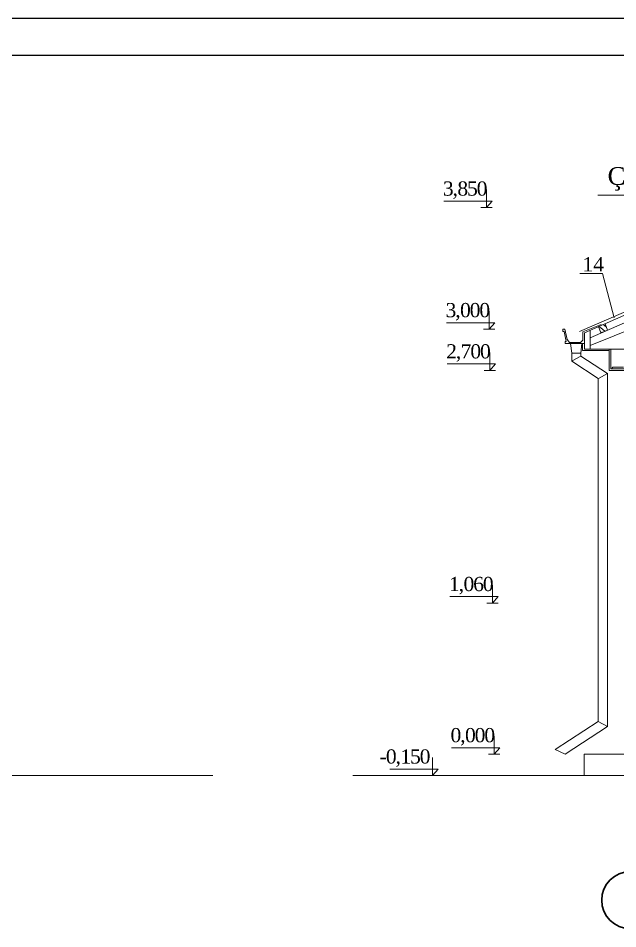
# Model space of a CAD drawing. Header units: millimetres. Extents: x 873544 to 1143527, y -837564 to -766512.
# Drawn here: x 934750 to 943184, y -779699 to -766888 of the extents above; entities that cross this region are included whole.
import ezdxf

# ---------------------------------------------------------------- set-up
doc = ezdxf.new("R2010")
doc.units = ezdxf.units.MM
doc.linetypes.add('Штрихпунктирная', pattern=[6702.777624, 3527.777672, -1763.888836, 0, -1411.111116])
doc.layers.add('2D-чертеж - Общий_Ном_пера__102', color=254, linetype='Continuous', lineweight=13, true_color=0xcccccc)
for name, color, linetype, lineweight in [('2D-чертеж - Общий_Ном_пера__123', 255, 'Continuous', 0), ('Dam konstrukstruksiyasi', 7, 'Continuous', 13), ('Him oxunun dairəsi', 240, 'Continuous', 30), ('Noval', 7, 'Continuous', 13), ('Qeyd xətti', 7, 'Continuous', 9), ('Seviyyenin shaquli isharesi', 7, 'Continuous', 9), ('Xarici razm.-1', 7, 'Continuous', 9), ('Yazı-2', 7, 'Continuous', 15)]:
    doc.layers.add(name, color=color, linetype=linetype, lineweight=lineweight)
doc.styles.add('Times New  Roman', font='times.ttf')
doc.styles.add('Times New Roman', font='times.ttf', dxfattribs={"height": 300})

# ---------------------------------------------------------------- blocks, each defined once
blk = doc.blocks.new('*X86')
at = {"layer": '2D-чертеж - Общий_Ном_пера__102', "linetype": 'Continuous'}
for p, q in [((-249185, 25764), (-249211, 25785)), ((-249125, 25716), (-249185, 25764)), ((-249126, 25791), (-249152, 25810)), ((-249107, 25778), (-249126, 25791)), ((-249185, 25704), (-249189, 25707)), ((-249175, 25696), (-249185, 25704))]:
    blk.add_line(p, q, dxfattribs=at)
blk = doc.blocks.new('Штриховка_39')
at = {"layer": '2D-чертеж - Общий_Ном_пера__123', "linetype": 'Continuous'}
for p, q in [((-249122, 25822), (-249215, 25784)), ((-249215, 25784), (-249184, 25692)), ((-249091, 25730), (-249122, 25822)), ((-249184, 25692), (-249091, 25730))]:
    blk.add_line(p, q, dxfattribs=at)
at = {"layer": '2D-чертеж - Общий_Ном_пера__102', "linetype": 'Continuous'}
blk.add_blockref('*X86', (0, 0), dxfattribs=at)
blk = doc.blocks.new('dsdvvvf')
at = {"lineweight": 25}
blk.add_line((944974, -639584), (987093, -639584), dxfattribs=at)
at = {"lineweight": 25, "ltscale": 15}
blk.add_line((986569, -640108), (947068, -640108), dxfattribs=at)

msp = doc.modelspace()

# ---------------------------------------------------------------- linework, layer by layer
at = {"linetype": 'Штрихпунктирная', "lineweight": 9}
for p, q in [((942439.9, -771264.6), (942411, -771264.6)), ((942411, -771294.5), (942411, -771264.6)), ((942411, -771294.5), (942429.5, -771294.5)), ((942691.5, -771417.1), (942691.5, -771300.7)), ((942442.5, -771464.5), (942442.5, -771435.5)), ((942442.5, -771435.5), (942459.9, -771435.5)), ((942470.4, -771406), (942505.7, -771449.9)), ((942505.7, -771449.9), (942658.8, -771449.9)), ((942658.8, -771449.9), (942691.5, -771417.1)), ((942688.2, -771464.5), (942688.2, -771564.5)), ((943084.6, -771821.9), (943084.6, -771542.2)), ((943262.6, -771797.5), (943114.4, -771797.5))]:
    msp.add_line(p, q, dxfattribs=at)
at = {"linetype": 'Continuous', "lineweight": 9}
for p, q in [((942429.4, -771294.1), (942459.9, -771435.5)), ((942439.9, -771264.6), (942470.4, -771406)), ((942519.7, -771464.7), (942536.9, -771598.2)), ((942676.4, -771464.5), (942665.6, -771598.4)), ((942665.6, -771598.4), (942537, -771598.4)), ((942537, -771598.4), (942537, -771712.9)), ((942665.6, -771598.4), (942665.6, -771642.9)), ((943061.3, -771564.5), (943061.3, -771841.7)), ((942537, -771712.9), (942910, -771954.6)), ((942664.1, -771641.7), (942540.7, -771709.1)), ((942664.1, -771641.7), (943038.9, -771884.5)), ((942910, -771954.6), (942910, -776784.2)), ((942912.3, -771954.5), (943038.9, -771885.8)), ((943038.9, -771884.5), (943038.9, -776854.3)), ((942301.9, -777178.1), (942910, -776784.2)), ((942441.8, -777241.2), (943038.9, -776854.3)), ((943038.9, -776854.3), (942910, -776784.2)), ((942441.8, -777241.2), (942301.9, -777178.1)), ((942710.4, -777542.4), (942710.4, -777242.4)), ((951958.6, -777242.4), (942710.4, -777242.4)), ((934231.3, -777542.4), (937486.9, -777542.4)), ((939454.9, -777542.4), (954583.1, -777542.4))]:
    msp.add_line(p, q, dxfattribs=at)
msp.add_arc((943129.8, -771820.2), 27.5, 124.05131, 171.49393, dxfattribs=at)
at = {"layer": 'Dam konstrukstruksiyasi'}
for p, q in [((947333.8, -769243.6), (942645.7, -771297.7)), ((947333.8, -769287.5), (942714.1, -771314)), ((942794, -771283.7), (942794, -771545))]:
    msp.add_line(p, q, dxfattribs=at)
at = {"layer": 'Dam konstrukstruksiyasi', "lineweight": 9}
for p, q in [((947333.8, -769392.6), (942795.6, -771386.2)), ((944093.5, -770969.7), (942796.1, -771493.8)), ((942691.5, -771300.7), (942948.7, -771198.2)), ((942714.1, -771314), (942714.1, -771542.2)), ((942714.1, -771464.5), (942442.5, -771464.5)), ((942688.2, -771564.5), (943061.3, -771564.5)), ((942714.1, -771542.2), (943460.2, -771542.2))]:
    msp.add_line(p, q, dxfattribs=at)
msp.add_lwpolyline([(945614.3, -770170.6), (944502.3, -769375.4), (942903.7, -769375.4)], dxfattribs=at)
at = {"layer": 'Him oxunun dairəsi'}
msp.add_circle((943360.4, -779296.7), 402.2, dxfattribs=at)
at = {"layer": 'Noval', "lineweight": 9}
for points in [[(943084.6, -771821.9), (943084.6, -771542.2), (943061.3, -771542.2), (943061.3, -771842.4), (943084.6, -771842.4)], [(943084.6, -771842.4), (943641, -771842.4), (943641, -771821.9), (943084.6, -771821.9)]]:
    msp.add_lwpolyline(points, dxfattribs=at)
at = {"layer": 'Qeyd xətti', "lineweight": 9}
for p, q in [((942966.5, -770481.5), (942652.1, -770481.5)), ((943132.5, -771101), (942966.5, -770481.5))]:
    msp.add_line(p, q, dxfattribs=at)
at = {"layer": 'Seviyyenin shaquli isharesi'}
for p, q in [((941415.9, -769551.9), (941255.9, -769551.9)), ((941453.5, -771262.4), (941293.5, -771262.4)), ((941453.5, -771262.4), (941293.5, -771262.4)), ((941462.6, -771842.4), (941302.6, -771842.4)), ((941462.6, -771842.4), (941302.6, -771842.4)), ((941502.5, -775116), (941342.5, -775116)), ((941502.5, -775116), (941342.5, -775116)), ((941523.2, -777242.4), (941363.2, -777242.4)), ((941523.2, -777242.4), (941363.2, -777242.4)), ((940656.9, -777542.4), (940496.9, -777542.4)), ((940656.9, -777542.4), (940496.9, -777542.4))]:
    msp.add_line(p, q, dxfattribs=at)
for points in [[(941335.9, -769298.4), (941335.9, -769551.9), (941415.9, -769461.9), (940735.9, -769461.9)], [(941373.5, -771008.9), (941373.5, -771262.4), (941453.5, -771172.4), (940773.5, -771172.4)], [(941382.6, -771588.9), (941382.6, -771842.4), (941462.6, -771752.4), (940782.6, -771752.4)], [(941422.5, -774862.4), (941422.5, -775116), (941502.5, -775026), (940822.5, -775026)], [(941443.2, -776988.9), (941443.2, -777242.4), (941523.2, -777152.4), (940843.2, -777152.4)], [(940576.9, -777288.9), (940576.9, -777542.4), (940656.9, -777452.4), (939976.9, -777452.4)]]:
    msp.add_lwpolyline(points, dxfattribs=at)

# ---------------------------------------------------------------- block references
at = {"layer": 'Dam konstrukstruksiyasi'}
msp.add_blockref('Штриховка_39', (1192128.7, -797008.1), dxfattribs=at)
at = {"layer": 'Xarici razm.-1', "color": 131}
msp.add_blockref('dsdvvvf', (-27261.7, -127303.4), dxfattribs=at)

# ---------------------------------------------------------------- texts
at = {"linetype": 'Continuous', "lineweight": 9, "insert": (942851.5, -768983.1), "char_height": 250, "attachment_point": 1, "style": 'Times New  Roman'}
msp.add_mtext('{\\fTimes New Roman|b0|i0|c238|p18;  Çatı ayağı}', dxfattribs=at)
at = {"layer": 'Yazı-2', "char_height": 200, "attachment_point": 5}
for s, insert, style in [('{\\T0.9;3\\fTimes New Roman|b0|i0|c238|p18;,\\fTimes New Roman|b0|i0|c204|p18;850}', (941029.6, -769307.5), 'Times New  Roman'), ('14', (942837.8, -770349.8), 'Times New  Roman'), ('{\\T0.9;3\\fTimes New Roman|b0|i0|c238|p18;,00\\fTimes New Roman|b0|i0|c204|p18;0}', (941067.2, -771017.9), 'Times New  Roman'), ('{\\T0.9;2\\fTimes New Roman|b0|i0|c238|p18;,\\fTimes New Roman|b0|i0|c204|p18;7\\fTimes New Roman|b0|i0|c238|p18;0\\fTimes New Roman|b0|i0|c204|p18;0}', (941076.2, -771597.9), 'Times New  Roman'), ('{\\T0.9;1\\fTimes New Roman|b0|i0|c238|p18;,\\fTimes New Roman|b0|i0|c204|p18;060}', (941116.1, -774871.5), 'Times New Roman'), ('{\\T0.9;0\\fTimes New Roman|b0|i0|c238|p18;,00\\fTimes New Roman|b0|i0|c204|p18;0}', (941136.9, -776997.9), 'Times New  Roman'), ('{\\T0.9;-0\\fTimes New Roman|b0|i0|c238|p18;,\\fTimes New Roman|b0|i0|c204|p18;150}', (940182.6, -777297.9), 'Times New  Roman')]:
    msp.add_mtext(s, dxfattribs=dict(at, insert=insert, style=style))

doc.saveas('drawing.dxf')
